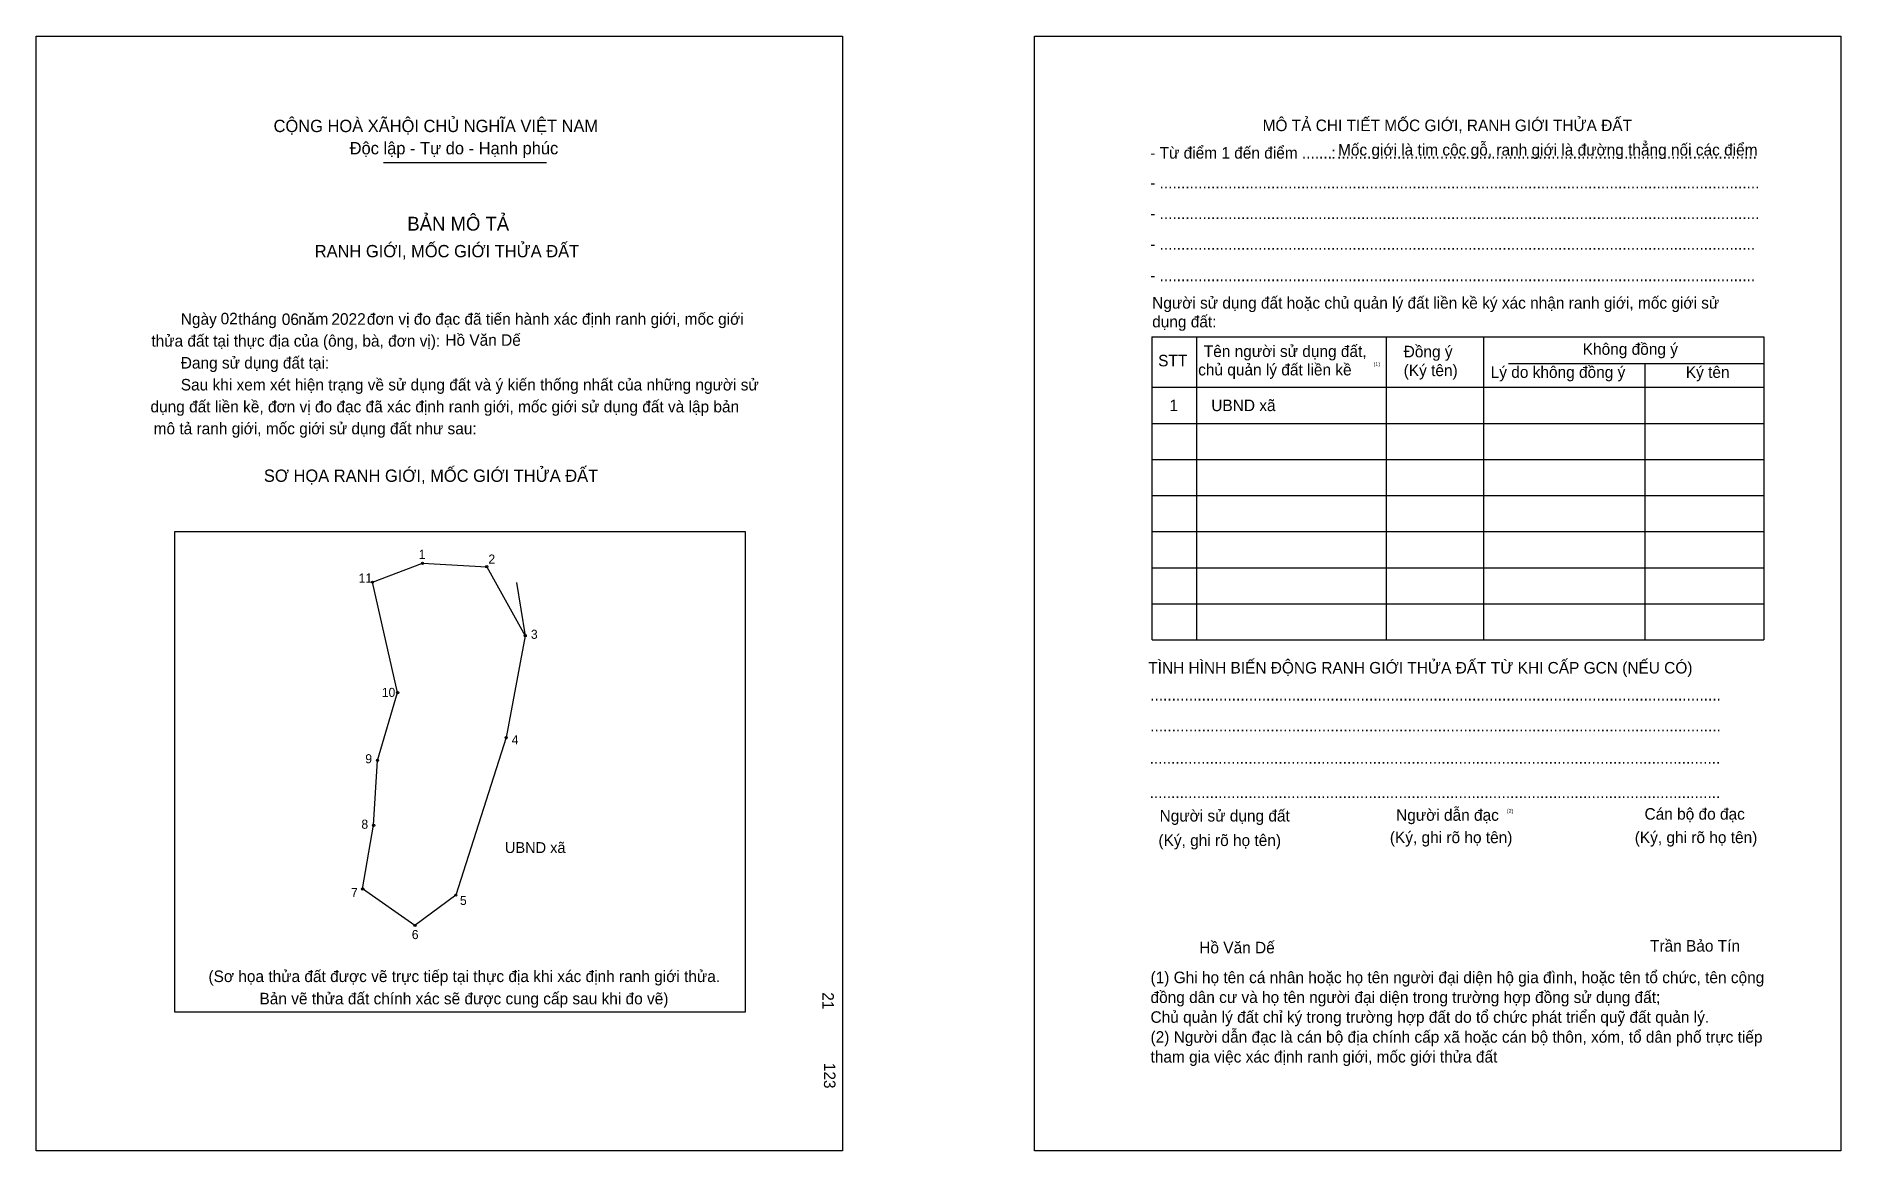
# Model space of a CAD drawing. Extents: x 547526 to 547900, y 1824226 to 1824457.
import ezdxf

# ---------------------------------------------------------------- set-up
doc = ezdxf.new("R2010")
doc.units = 0
for name, color, linetype in [('bmtKhungInTrang1', 7, 'Continuous'), ('bmtKhungInTrang2', 7, 'Continuous'), ('bmtNoiDung', 7, 'Continuous'), ('bmtTemplate', 7, 'Continuous'), ('CanhThua', 7, 'Continuous'), ('MocDinhThua', 7, 'Continuous'), ('RauThua', 7, 'Continuous'), ('SoHieuDinhThua', 7, 'Continuous'), ('TenChuLanCan', 7, 'Continuous')]:
    doc.layers.add(name, color=color, linetype=linetype)

msp = doc.modelspace()

# ---------------------------------------------------------------- linework, layer by layer
at = {"layer": 'bmtKhungInTrang1'}
msp.add_lwpolyline([(547525.7, 1824456.86), (547692.78, 1824456.86), (547692.78, 1824225.77), (547525.7, 1824225.77)], close=True, dxfattribs=at)
at = {"layer": 'bmtKhungInTrang2'}
msp.add_lwpolyline([(547732.62, 1824456.86), (547899.7, 1824456.86), (547899.7, 1824225.77), (547732.62, 1824225.77)], close=True, dxfattribs=at)
at = {"layer": 'bmtTemplate'}
for p, q in [((547597.7, 1824430.67), (547631.49, 1824430.67)), ((547766.14, 1824394.53), (547766.14, 1824331.71)), ((547805.44, 1824394.53), (547805.44, 1824331.71)), ((547825.66, 1824394.61), (547825.66, 1824331.71)), ((547883.7, 1824394.53), (547883.7, 1824331.71)), ((547830.79, 1824389), (547883.7, 1824389)), ((547756.98, 1824384.06), (547883.7, 1824384.06)), ((547756.98, 1824376.58), (547883.7, 1824376.58)), ((547756.98, 1824369.1), (547883.7, 1824369.1)), ((547756.98, 1824361.62), (547883.7, 1824361.62)), ((547756.98, 1824354.14), (547883.7, 1824354.14)), ((547756.98, 1824346.66), (547883.7, 1824346.66)), ((547756.98, 1824339.19), (547883.7, 1824339.19)), ((547756.98, 1824331.71), (547883.7, 1824331.71))]:
    msp.add_line(p, q, dxfattribs=at)
for points in [[(547756.89, 1824394.53), (547883.7, 1824394.53)], [(547756.89, 1824394.53), (547756.89, 1824331.71)], [(547859.04, 1824388.92), (547859.04, 1824331.71)]]:
    msp.add_lwpolyline(points, dxfattribs=at)
msp.add_lwpolyline([(547554.44, 1824254.55), (547554.44, 1824354.14), (547672.67, 1824354.14), (547672.67, 1824254.55)], close=True, dxfattribs=at)
at = {"layer": 'CanhThua'}
for p, q in [((547595.41, 1824343.65), (547605.76, 1824347.58)), ((547605.76, 1824347.58), (547619.08, 1824346.86)), ((547619.08, 1824346.86), (547627.06, 1824332.56)), ((547600.61, 1824320.76), (547595.41, 1824343.65)), ((547627.06, 1824332.56), (547623.1, 1824311.44)), ((547596.44, 1824306.73), (547600.61, 1824320.76)), ((547623.1, 1824311.44), (547612.68, 1824278.78)), ((547595.65, 1824293.27), (547596.44, 1824306.73)), ((547593.36, 1824280.07), (547595.65, 1824293.27)), ((547604.2, 1824272.5), (547593.36, 1824280.07)), ((547612.68, 1824278.78), (547604.2, 1824272.5))]:
    msp.add_line(p, q, dxfattribs=at)
at = {"layer": 'MocDinhThua'}
for centre in [(547605.76, 1824347.58), (547619.08, 1824346.86), (547595.41, 1824343.65), (547627.06, 1824332.56), (547600.61, 1824320.76), (547623.1, 1824311.44), (547596.44, 1824306.73), (547595.65, 1824293.27), (547593.36, 1824280.07), (547612.68, 1824278.78), (547604.2, 1824272.5)]:
    msp.add_circle(centre, 0.225, dxfattribs=at)
at = {"layer": 'RauThua'}
msp.add_line((547625.22, 1824343.56), (547627.06, 1824332.56), dxfattribs=at)

# ---------------------------------------------------------------- texts
at = {"layer": 'bmtNoiDung'}
for s, height, p in [('02', 2.391, (547563.93, 1824397.11)), ('06', 2.391, (547576.61, 1824396.97)), ('2022', 2.391, (547586.89, 1824397.02)), ('Hồ Văn Dế', 2.391, (547610.51, 1824392.66)), ('1', 2.39, (547760.57, 1824379.12)), ('UBND xã ', 2.391, (547769.23, 1824379.12)), ('Hồ Văn Dế', 2.391, (547766.74, 1824266.72))]:
    msp.add_text(s, height=height, dxfattribs=at).set_placement(p)
for s, p in [('21', (547688.62, 1824258.66)), ('123', (547688.96, 1824244.03))]:
    msp.add_text(s, height=2.391, rotation=270, dxfattribs=at).set_placement(p)
at = {"layer": 'bmtTemplate'}
for s, height, p in [('CỘNG HOÀ XÃHỘI CHỦ NGHĨA VIỆT NAM', 2.55, (547574.91, 1824436.96)), ('MÔ TẢ CHI TIẾT MỐC GIỚI, RANH GIỚI THỬA ĐẤT', 2.3897, (547779.86, 1824437.16)), ('Độc lập - Tự do - Hạnh phúc', 2.55, (547590.68, 1824432.35)), ('Mốc giới là tim cộc gỗ, ranh giới là đường thẳng nối các điểm', 2.3897, (547795.49, 1824432.1)), ('- Từ điểm 1 đến điểm .......', 2.3897, (547756.57, 1824431.46)), (':', 2.39, (547794.11, 1824431.46)), ('..................................................................................................', 2.3897, (547795.29, 1824431.46)), ('- ............................................................................................................................................', 2.38971, (547756.57, 1824425.27)), ('BẢN MÔ TẢ', 2.869, (547602.62, 1824416.54)), ('- ............................................................................................................................................', 2.38971, (547756.57, 1824418.91)), ('RANH GIỚI, MỐC GIỚI THỬA ĐẤT', 2.55, (547583.44, 1824411.01)), ('- ...........................................................................................................................................', 2.38971, (547756.57, 1824412.56)), ('- ...........................................................................................................................................', 2.38971, (547756.57, 1824406.05)), ('Người sử dụng đất hoặc chủ quản lý đất liền kề ký xác nhận ranh giới, mốc giới sử', 2.3897, (547756.98, 1824400.37)), ('Ngày     tháng     năm         đơn vị đo đạc đã tiến hành xác định ranh giới, mốc giới ', 2.3906, (547555.68, 1824397.03)), ('dụng đất:', 2.39, (547756.98, 1824396.48)), ('thửa đất tại thực địa của (ông, bà, đơn vị):', 2.3906, (547549.58, 1824392.49)), ('Đang sử dụng đất tại:', 2.3906, (547555.68, 1824387.94)), ('STT', 2.39, (547758.22, 1824388.4)), ('Tên người sử dụng đất,', 2.3897, (547767.68, 1824390.34)), ('Đồng ý', 2.39, (547809.1, 1824390.27)), ('Không đồng ý', 2.3897, (547846.21, 1824390.79)), ('chủ quản lý đất liền kề', 2.3897, (547766.51, 1824386.52)), ('(1)', 0.797, (547802.86, 1824388.48)), ('(Ký tên)', 2.39, (547809.1, 1824386.38)), ('Lý do không đồng ý', 2.3897, (547827.13, 1824386.01)), ('Ký tên', 2.39, (547867.57, 1824386.01)), ('Sau khi xem xét hiện trạng về sử dụng đất và ý kiến thống nhất của những người sử ', 2.3906, (547555.68, 1824383.4)), ('dụng đất liền kề, đơn vị đo đạc đã xác định ranh giới, mốc giới sử dụng đất và lập bản', 2.3906, (547549.4, 1824378.86)), ('mô tả ranh giới, mốc giới sử dụng đất như sau:', 2.3906, (547550.06, 1824374.32)), ('SƠ HỌA RANH GIỚI, MỐC GIỚI THỬA ĐẤT', 2.55, (547572.9, 1824364.46)), ('TÌNH HÌNH BIẾN ĐỘNG RANH GIỚI THỬA ĐẤT TỪ KHI CẤP GCN (NẾU CÓ)', 2.3897, (547756.17, 1824324.73)), ('.....................................................................................................................................', 2.39329, (547756.57, 1824319.11)), ('.....................................................................................................................................', 2.39329, (547756.57, 1824312.75)), ('.....................................................................................................................................', 2.39329, (547756.45, 1824306.02)), ('.....................................................................................................................................', 2.39329, (547756.45, 1824298.91)), ('Người sử dụng đất', 2.3897, (547758.52, 1824294.05)), ('Người dẫn đạc', 2.3897, (547807.53, 1824294.2)), ('(2)', 0.797, (547830.48, 1824295.85)), ('Cán bộ đo đạc', 2.3897, (547859.01, 1824294.43)), ('(Ký, ghi rõ họ tên)', 2.3897, (547758.28, 1824288.97)), ('(Ký, ghi rõ họ tên)', 2.3897, (547806.23, 1824289.57)), ('(Ký, ghi rõ họ tên)', 2.3897, (547856.98, 1824289.57)), ('Trần Bảo Tín', 2.3897, (547860.15, 1824267.08)), ('(Sơ họa thửa đất được vẽ trực tiếp tại thực địa khi xác định ranh giới thửa.', 2.3906, (547561.42, 1824260.77)), ('(1) Ghi họ tên cá nhân hoặc họ tên người đại diện hộ gia đình, hoặc tên tổ chức, tên cộng', 2.3897, (547756.64, 1824260.54)), ('Bản vẽ thửa đất chính xác sẽ được cung cấp sau khi đo vẽ)', 2.3906, (547571.99, 1824256.15)), ('đồng dân cư và họ tên người đại diện trong trường hợp đồng sử dụng đất;', 2.3897, (547756.64, 1824256.43)), ('Chủ quản lý đất chỉ ký trong trường hợp đất do tổ chức phát triển quỹ đất quản lý.', 2.3897, (547756.64, 1824252.32)), ('(2) Người dẫn đạc là cán bộ địa chính cấp xã hoặc cán bộ thôn, xóm, tổ dân phố trực tiếp', 2.3897, (547756.64, 1824248.2)), ('tham gia việc xác định ranh giới, mốc giới thửa đất', 2.3897, (547756.64, 1824244.09))]:
    msp.add_text(s, height=height, dxfattribs=at).set_placement(p)
at = {"layer": 'SoHieuDinhThua'}
for s, height, p in [('1', 1.88, (547604.98, 1824348.5)), ('2', 1.88, (547619.42, 1824347.51)), ('11', 1.877, (547592.54, 1824343.59)), ('3', 1.88, (547628.24, 1824331.92)), ('10', 1.877, (547597.34, 1824319.88)), ('4', 1.88, (547624.25, 1824310.04)), ('9', 1.88, (547593.92, 1824306.12)), ('8', 1.88, (547593.11, 1824292.55)), ('7', 1.88, (547590.96, 1824278.41)), ('5', 1.88, (547613.53, 1824276.75)), ('6', 1.88, (547603.55, 1824269.68))]:
    msp.add_text(s, height=height, dxfattribs=at).set_placement(p)
at = {"layer": 'TenChuLanCan'}
msp.add_text('UBND xã', height=2.253, dxfattribs=at).set_placement((547622.85, 1824287.52))

doc.saveas('drawing.dxf')
